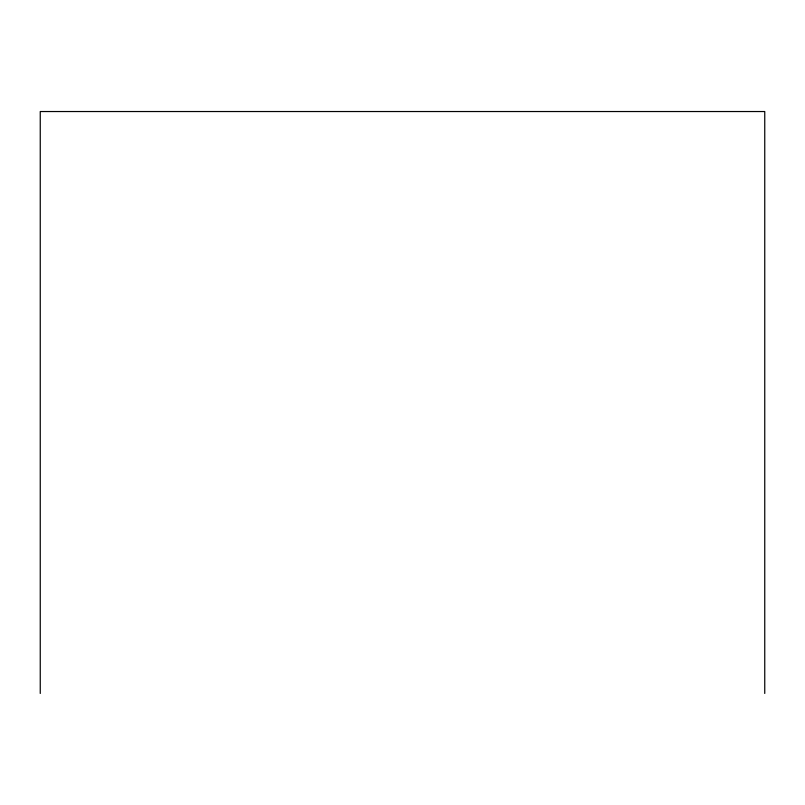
<?xml version="1.0" encoding="UTF-8"?>
<svg xmlns="http://www.w3.org/2000/svg" width="805" height="805" viewBox="0 0 805 805"><rect width="100%" height="100%" fill="white"/><g stroke="black" fill="none" stroke-linecap="round" stroke-linejoin="round"><path stroke-width="1.21" d="M764.75 693.467L764.75 111.533L40.25 111.533L40.25 693.467"/></g></svg>
